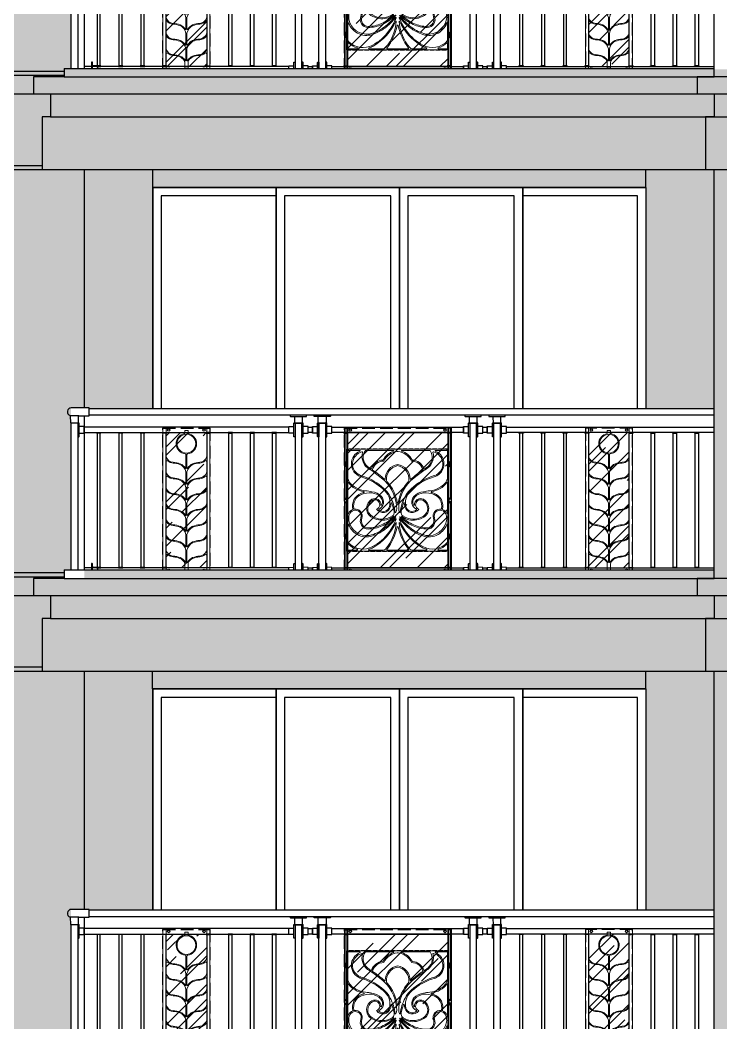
# Model space of a CAD drawing. Extents: x -12446 to 284554, y -295110 to 165007.
# Drawn here: x 61522 to 65642, y -257919 to -252019 of the extents above; entities that cross this region are included whole.
import ezdxf

# ---------------------------------------------------------------- set-up
doc = ezdxf.new("R2010")
doc.units = 0
doc.header["$LTSCALE"] = 1000
doc.linetypes.add('AX-14-E$0$DASH', pattern=[0.35, 0.25, -0.1])
doc.linetypes.add('AX-14-E$0$DOTE', pattern=[2.42, 2, -0.2, 0.02, -0.2])
doc.layers.get('0').update_dxf_attribs({"linetype": 'CONTINUOUS'})
doc.layers.get('Defpoints').update_dxf_attribs({"linetype": 'CONTINUOUS'})
for name, color, linetype in [('A-Anno-Note', 241, 'CONTINUOUS'), ('AX-14-comp-tc$0$AX-T-LMCZ-Z$0$AX-13-E01-E03$0$A-Detl-Patt', 8, 'CONTINUOUS'), ('AX-14-comp-tc$0$AX-T-LMCZ-Z$1$AX-13-E01-E03$0$家具与填充', 251, 'CONTINUOUS'), ('AX-14-comp-tc$0$灰褐色真石漆', 15, 'CONTINUOUS'), ('AX-14-E$0$A-Anno-Note', 241, 'CONTINUOUS'), ('AX-14-E$0$A-Detl-Fine', 152, 'CONTINUOUS'), ('AX-14-E$0$A-Detl-Patt', 8, 'CONTINUOUS'), ('AX-14-E$0$A-Detl-Thin', 131, 'CONTINUOUS'), ('AX-14-E$0$A-elev-FIXT', 9, 'CONTINUOUS'), ('AX-14-E$0$A-elev-HRAL', 61, 'CONTINUOUS'), ('AX-14-E$0$A-elev-XFINE', 8, 'CONTINUOUS'), ('AX-14-E$0$栏杆型材', 82, 'CONTINUOUS'), ('AX-14-E$0$玻璃', 2, 'CONTINUOUS'), ('AX-14-E$0$阳台栏杆扶手', 82, 'CONTINUOUS')]:
    doc.layers.add(name, color=color, linetype=linetype)
doc.layers.add('AX-14-E$0$A-Grid', color=222, linetype='AX-14-E$0$DOTE', plot=False)
doc.layers.add('AX-14-E$0$花形线', color=241, linetype='CONTINUOUS', lineweight=15)
pattern_1 = [(45, (-85723.3, 29280.49), (193.97353, 517.26275), [3429, -457.2, 1143, -228.6]), (45, (-85589.13, 29576.3), (-376.6319, 53.3427), [685.8, -75.438, 1371.6, -171.45]), (45, (-85779.87, 29498.7), (732.25008, 948.85386), [1828.8, -320.04, 914.4, -228.6])]
pattern_2 = [(37.5, (-86013.83, -414895.72), (-1.920038, 58.729588), [0, -46.3296, 0, -51.816, 0, -49.53]), (7.5, (-86013.83, -414895.72), (53.942794, 86.019012), [0, -24.9936, 0, -41.7576, 0, -16.002]), (327.5, (-86051.32, -414895.72), (94.919084, 0.172462), [0, -15.24, 0, -54.864, 0, -71.628]), (317.5, (-86051.32, -414895.72), (91.626774, 26.75152), [0, -7.62, 0, -35.9664, 0, -41.148])]
pattern_3 = [(0, (-85797.83, -414751.72), (132, 228), [12, -201, 9, -87, 18, -213]), (10, (-85854.83, -414628.72), (80.67614, 285.3443), [21, -51, 27, -159, 15, -198]), (20, (-85884.83, -414724.72), (133.47095, 220.97625), [24, -165, 21, -123, 15, -96]), (30, (-85797.83, -414742.72), (-21.96926, 254.05187), [15, -99, 12, -147, 9, -195]), (40, (-85881.83, -414676.72), (33.83592, 216.37036), [12, -132, 9, -84, 24, -153]), (50, (-85836.83, -414784.72), (-80.24786, 235.7335), [6, -111, 15, -183, 18, -93]), (60, (-85827.83, -414763.72), (-99.47303, 223.70766), [15, -123, 6, -144, 12, -111]), (70, (-85860.83, -414799.72), (-109.89227, 215.58685), [9, -57, 18, -96, 12, -132]), (80, (-85845.83, -414622.72), (-208.56534, 164.71945), [21, -132, 9, -156, 18, -147]), (90, (-85827.83, -414751.72), (-264, 111), [18, -93, 12, -183, 6, -186]), (100, (-85875.83, -414658.72), (-247.97146, 145.1453), [21, -117, 18, -96, 21, -219]), (110, (-85896.83, -414829.72), (-240.44034, 81.69114), [24, -78, 12, -159, 18, -174]), (120, (-85977.83, -414793.72), (-286.64994, 28.49227), [15, -201, 18, -93, 21, -123]), (130, (-85911.83, -414859.72), (-279.10777, 71.26608), [9, -66, 12, -129, 24, -168]), (140, (-86001.83, -414619.72), (-220.59685, -34.20569), [18, -108, 21, -93, 12, -126]), (150, (-85752.83, -414877.72), (-204.82497, -120.76726), [12, -84, 24, -186, 21, -171]), (160, (-85950.83, -414709.72), (-237.90107, -162.4287), [18, -126, 15, -114, 12, -183]), (170, (-85932.83, -414781.72), (-215.64405, -169.12317), [27, -99, 18, -135, 24, -132])]

# ---------------------------------------------------------------- blocks, each defined once
blk = doc.blocks.new('AX-14-E$0$4080转角立图')
at = {"layer": 'AX-14-E$0$A-elev-FIXT', "linetype": 'Continuous'}
blk.add_line((25.6, 42), (-24.3, 42), dxfattribs=at)
blk.add_lwpolyline([(-25.3, 43, -0.327139), (-24.2, 41.5), (-23.5, 0), (23.5, 0), (24.2, 40.5, -0.409111), (25.7, 42), (85.3, 42, 0.414214), (86.8, 43.5), (86.8, 86.5, 0.414214), (85.3, 88), (-18.8, 88, 0.865157)], format="xyb", close=True, dxfattribs=at)
blk = doc.blocks.new('AX-14-E$0$32固定座立面')
at = {"layer": 'AX-14-E$0$栏杆型材', "color": 6, "linetype": 'Continuous'}
blk.add_line((-7, -22.5), (-7, 22.5), dxfattribs=at)
blk.add_lwpolyline([(-7, -22.5, 0.41166), (-10, -19.5), (-36, -19.3, -0.41166), (-37, -18.3), (-37, 18.3, -0.41166), (-36, 19.3), (-10, 19.5, 0.41166), (-7, 22.5), (-7, 39, -0.41166), (-5, 41), (0, 41.1), (0, -41.1), (-5, -41, -0.41166), (-7, -39)], format="xyb", close=True, dxfattribs=at)
blk = doc.blocks.new('AX-14-E$0$螺帽01')
at = {"layer": 'AX-14-E$0$A-elev-XFINE', "linetype": 'Continuous'}
blk.add_lwpolyline([(-12.5, -3), (12.5, -3, 0.414214), (13, -2.5), (13, -0.5, 0.414214), (12.5, 0), (-12.5, 0, 0.414214), (-13, -0.5), (-13, -2.5, 0.414214)], format="xyb", close=True, dxfattribs=at)
blk = doc.blocks.new('AX-14-E$0$40固定座立图')
at = {"layer": 'AX-14-E$0$A-elev-HRAL', "color": 6, "linetype": 'Continuous'}
blk.add_line((-26.5, -7), (26.5, -7), dxfattribs=at)
blk.add_lwpolyline([(48, -5), (48.1, 0), (-48.1, 0), (-48, -5, 0.41166), (-46, -7), (-26.5, -7, -0.41166), (-23.5, -10), (-23.2, -46, 0.41166), (-22.2, -47), (22.2, -47, 0.41166), (23.2, -46), (23.5, -10, -0.41166), (26.5, -7), (46, -7, 0.41166)], format="xyb", close=True, dxfattribs=at)
blk = doc.blocks.new('AX-14-E$0$镁铝合金竖杆857')
at = {"layer": 'AX-14-E$0$A-elev-HRAL', "ltscale": 10}
for p, q in [((-13.5, 436.2), (-13.5, -420.2)), ((-13, 436.8), (5, 436.8)), ((-10, 432.8), (-10, 230.4, 0)), ((-9.5, 433.2), (1.5, 433.2)), ((2, 432.8), (2, -416.8)), ((5.5, 436.2), (5.5, -420.2)), ((2, 305.5), (5.5, 305.5)), ((-10, 240.4, 0), (0, 230.4, 0)), ((-10, 230.4, 0), (0, 230.4, 0)), ((-10, 229.4, 0), (-10, 215.4, 0)), ((-10, 229.4, 0), (0, 229.4, 0)), ((-10, 215.4, 0), (0, 215.4, 0)), ((-10, 214.4, 0), (-10, 16)), ((-10, 214.4, 0), (0, 214.4, 0)), ((-10, 204.4, 0), (0, 214.4, 0)), ((0, 230.4, 0), (0, 214.4, 0)), ((-10, 26), (0, 16)), ((-10, 16), (0, 16)), ((-10, 0), (-10, -195.6, 0)), ((-10, 0), (0, 0)), ((-10, -10), (0, 0)), ((0, 16), (0, 0)), ((-10, -185.6, 0), (0, -195.6, 0)), ((-10, -195.6, 0), (0, -195.6, 0)), ((-10, -196.6, 0), (-10, -210.6, 0)), ((-10, -196.6, 0), (0, -196.6, 0)), ((-10, -210.6, 0), (0, -210.6, 0)), ((-10, -211.6, 0), (-10, -416.8)), ((-10, -211.6, 0), (0, -211.6, 0)), ((-10, -221.6, 0), (0, -211.6, 0)), ((0, -195.6, 0), (0, -211.6, 0)), ((2, -289.5), (5.5, -289.5)), ((-13, -420.8), (5, -420.8)), ((-9.5, -417.2), (1.5, -417.2))]:
    blk.add_line(p, q, dxfattribs=at)
for centre, start, end in [((-13, 436.2), 90, 180), ((-9.5, 432.8), 90, 180), ((1.5, 432.8), 0, 90), ((5, 436.2), 0, 90), ((-13, -420.2), 180, 270), ((-9.5, -416.8), 180, 270), ((1.5, -416.8), 270, 0), ((5, -420.2), 270, 0)]:
    blk.add_arc(centre, 0.5, start, end, dxfattribs=at)
blk = doc.blocks.new('AX-14-E$0$祥云铁花五')
at = {"layer": 'AX-14-E$0$花形线'}
for p, q in [((10.8, 0), (589.2, 0)), ((10.8, 0), (10.8, -1.2)), ((589.2, 0), (589.2, -1.2)), ((0, -128.4), (0, -3.6)), ((0, -3.6), (8.4, -3.6)), ((6.6, -7.8), (6.6, -166.8)), ((78, -6.6), (7.8, -6.6)), ((10.8, -1.2), (8.4, -3.6)), ((275.1, -6.6), (109.9, -6.6)), ((490, -6.6), (324.9, -6.6)), ((592.2, -6.6), (522, -6.6)), ((589.2, -1.2), (591.6, -3.6)), ((600, -3.6), (591.6, -3.6)), ((593.4, -166.8), (593.4, -7.8)), ((600, -3.6), (600, -128.4)), ((121.7, -101), (142.8, -116.1)), ((457.1, -116.1), (478.3, -101)), ((0, -488.4), (0, -128.4)), ((113, -172.1), (80.4, -161)), ((115.4, -165.9), (115.5, -166)), ((484.5, -166), (484.6, -165.9)), ((519.6, -161), (487, -172.1)), ((600, -128.4), (600, -488.4)), ((6.6, -196.6), (6.6, -376.9)), ((593.4, -376.9), (593.4, -196.6)), ((42.7, -348.6), (43.2, -351.4)), ((257.7, -338.8), (257.7, -338.9)), ((342.3, -338.9), (342.3, -338.8)), ((556.8, -351.4), (557.3, -348.6)), ((6.6, -443.6), (6.6, -538.8)), ((593.4, -545.9), (593.4, -443.6)), ((0, -596.4), (0, -488.4)), ((600, -488.4), (600, -596.4)), ((604.8, -504.6), (600, -504.6)), ((604.8, -521.4), (600, -521.4)), ((606, -505.8), (604.8, -504.6)), ((604.8, -521.4), (604.8, -504.6)), ((606, -520.2), (604.8, -521.4)), ((606, -520.2), (606, -505.8)), ((6.6, -561.3), (6.6, -592.2)), ((593.4, -592.2), (593.4, -561.3)), ((0, -596.4), (8.4, -596.4)), ((7.8, -593.4), (60.9, -593.4)), ((10.8, -598.8), (8.4, -596.4)), ((10.8, -600), (10.8, -598.8)), ((589.2, -600), (10.8, -600)), ((131.5, -593.4), (214.8, -593.4)), ((238.1, -593.4), (361.8, -593.4)), ((385.2, -593.4), (468.5, -593.4)), ((539.1, -593.4), (592.2, -593.4)), ((589.2, -598.8), (591.6, -596.4)), ((589.2, -600), (589.2, -598.8)), ((600, -596.4), (591.6, -596.4))]:
    blk.add_line(p, q, dxfattribs=at)
at = {"layer": 'AX-14-E$0$花形线', "ltscale": 10}
for p, q in [((-6, -79.8), (-4.8, -78.6)), ((-6, -94.2), (-6, -79.8)), ((-6, -94.2), (-4.8, -95.4)), ((-4.8, -78.6), (0, -78.6)), ((-4.8, -95.4), (-4.8, -78.6)), ((-4.8, -95.4), (0, -95.4)), ((604.8, -78.6), (600, -78.6)), ((604.8, -95.4), (600, -95.4)), ((606, -79.8), (604.8, -78.6)), ((604.8, -95.4), (604.8, -78.6)), ((606, -94.2), (604.8, -95.4)), ((606, -94.2), (606, -79.8)), ((-6, -505.8), (-4.8, -504.6)), ((-6, -520.2), (-6, -505.8)), ((-6, -520.2), (-4.8, -521.4)), ((-4.8, -504.6), (0, -504.6)), ((-4.8, -521.4), (-4.8, -504.6)), ((-4.8, -521.4), (0, -521.4))]:
    blk.add_line(p, q, dxfattribs=at)
at = {"layer": 'AX-14-E$0$花形线'}
for centre, radius, start, end in [((7.8, -7.8), 1.2, 90, 180), ((108.2, -85.8), 80.2, 111.46291, 249.71085), ((107.3, -86.4), 72.7, 103.70384, 249.49262), ((78, -9), 2.4, 291.46291, 90), ((176.3, -41.7), 86.5, 164.55869, 232.28608), ((90.6, -18), 2.4, 344.55869, 103.70384), ((166.9, -47.4), 70, 144.34475, 229.8382), ((310.5, -114.2), 108.6, 108.62007, 151.50865), ((309.9, -113.3), 101, 96.83482, 154.26973), ((275.1, -9), 2.4, 288.62007, 90), ((300, -30.9), 18, 83.16518, 96.83482), ((290.1, -113.3), 101, 25.73027, 83.16518), ((324.9, -9), 2.4, 90, 251.37993), ((289.4, -114.2), 108.6, 28.49135, 71.37993), ((423.7, -41.7), 86.5, 307.71392, 15.44131), ((433.1, -47.4), 70, 310.1618, 35.65525), ((509.4, -18), 2.4, 76.29616, 195.44131), ((492.7, -86.4), 72.7, 289.96881, 76.29616), ((522, -9), 2.4, 90, 248.53709), ((491.8, -85.8), 80.2, 290.28915, 68.53709), ((592.2, -7.8), 1.2, 0, 90), ((-344.5, -836), 863.7, 52.13781, 57.19577), ((144.2, -114.2), 2.4, 234.30976, 342.26625), ((216.9, -137.4), 73.9, 92.93785, 162.26625), ((216.9, -137.4), 67.3, 89.20141, 164.73661), ((213, -61.3), 2.4, 272.93785, 332.1055), ((217.8, -69), 1.2, 269.20141, 334.72697), ((315, -176.3), 88.4, 99.80827, 178.71515), ((313.5, -174.5), 79.2, 99.80553, 187.10675), ((284.9, -176.3), 88.4, 1.28485, 80.19173), ((286.5, -174.5), 79.2, 352.89325, 80.19447), ((382.1, -69), 1.2, 205.27303, 270.79859), ((383.1, -137.4), 67.3, 15.26339, 90.79859), ((387, -61.3), 2.4, 207.8945, 267.06215), ((383.1, -137.4), 73.9, 17.73375, 87.06215), ((944.5, -836), 863.7, 122.80423, 127.86219), ((455.7, -114.2), 2.4, 197.73375, 305.69024), ((24.6, -166.8), 18, 180, 198.57876), ((94.5, -143.3), 91.8, 198.57876, 243.50484), ((88.1, -137.6), 18, 249.49262, 253.51663), ((-36.6, -559.2), 421.6, 68.86139, 73.51663), ((-3.7, -473.9), 323.6, 44.61567, 68.86139), ((-12.6, -487.5), 346.1, 45.19223, 68.28074), ((154.3, -120.3), 2.4, 164.73661, 234.96691), ((-217.2, -670.8), 661.6, 48.32949, 55.98801), ((-8.1, -423), 331.3, 45.59111, 54.22741), ((224.3, -174.7), 2.4, 228.32949, 10.78227), ((612.6, -487.5), 346.1, 111.71926, 134.80777), ((603.7, -473.9), 323.6, 111.13861, 135.38433), ((375.7, -174.7), 2.4, 169.21773, 311.67051), ((608.1, -423), 331.3, 125.77259, 134.40889), ((817.2, -670.8), 661.6, 124.01199, 131.67051), ((445.7, -120.3), 2.4, 305.03309, 15.26339), ((636.6, -559.2), 421.6, 106.40443, 111.13861), ((505.5, -143.3), 91.8, 296.49516, 341.42124), ((575.4, -166.8), 18, 341.42124, 0), ((9, -196.6), 2.4, 31.93014, 180), ((94.5, -143.3), 98.3, 211.93014, 243.30056), ((126.8, -98), 153.6, 240.11641, 260.33218), ((126.8, -98), 147, 240.11641, 263.97368), ((59.5, -353.9), 234.6, 0.3834, 45.59111), ((246.8, -183.2), 12, 185.25372, 222.15586), ((57.9, -354.2), 242.9, 9.24131, 42.15586), ((542.1, -354.2), 242.9, 137.84414, 170.75869), ((540.4, -353.9), 234.6, 134.40889, 179.6166), ((353.1, -183.2), 12, 317.84414, 354.74628), ((473.2, -98), 147, 276.02632, 299.88359), ((473.2, -98), 153.6, 279.66782, 299.88359), ((505.5, -143.3), 98.3, 296.69944, 328.06986), ((591, -196.6), 2.4, 0, 148.06986), ((114.1, -333.5), 79.7, 112.19015, 194.38547), ((113.8, -333.2), 72.8, 112.13231, 192.19896), ((138.1, -398.1), 148.7, 104.35641, 111.34341), ((136.8, -389.6), 133.7, 85.24135, 112.13231), ((100.6, -251.7), 2.4, 284.35641, 80.33218), ((64.3, -680.4), 438.8, 78.9111, 83.84334), ((177.7, -347.9), 60.7, 118.32261, 234.34462), ((137.2, -342.3), 86.6, 43.68528, 82.88452), ((138.1, -340.4), 91.2, 43.33399, 83.33128), ((165.7, -325.6), 35.4, 357.73628, 118.42873), ((170.4, -310), 46.9, 295.15973, 43.33399), ((173.3, -309), 37.5, 329.16677, 45.07815), ((160.5, -313.3), 93.9, 345.29329, 45.19224), ((160.5, -313.3), 100.5, 21.51288, 45.19223), ((276.3, -267.6), 24, 201.51288, 209.45591), ((41.2, -400.4), 246.1, 7.17342, 29.45591), ((558.8, -400.4), 246.1, 150.54409, 172.82658), ((323.7, -267.6), 24, 330.54409, 338.48712), ((439.5, -313.3), 93.9, 134.80776, 194.70671), ((439.5, -313.3), 100.5, 134.80777, 158.48712), ((429.6, -310), 46.9, 136.66601, 244.84027), ((426.7, -309), 37.5, 134.92185, 210.83323), ((461.9, -340.4), 91.2, 96.66872, 136.66601), ((434.2, -325.6), 35.4, 61.57127, 182.26372), ((462.8, -342.3), 86.6, 97.11548, 136.31472), ((422.3, -347.9), 60.7, 305.65538, 61.67739), ((535.7, -680.4), 438.8, 96.15666, 101.0889), ((463.2, -389.6), 133.7, 67.86769, 94.75865), ((499.4, -251.7), 2.4, 99.66782, 255.64359), ((461.9, -398.1), 148.7, 68.65659, 75.64359), ((486.1, -333.2), 72.8, 347.80104, 67.86769), ((485.9, -333.5), 79.7, 345.61453, 67.80985), ((35.7, -353.6), 1.2, 291.96318, 14.38547), ((44.4, -351.2), 1.2, 191.07986, 278.90613), ((50.9, -393), 41.2, 342.22506, 98.90613), ((177.6, -347.9), 54, 117.95356, 240.62066), ((165.7, -325.6), 28.8, 293.39304, 117.92047), ((177.6, -353.1), 1.2, 113.39304, 217.2759), ((213.4, -325.8), 46.2, 217.2759, 343.54336), ((191.3, -354.6), 2.4, 115.15973, 230.47922), ((214.3, -326.8), 38.5, 230.47922, 344.40487), ((203.5, -327), 2.4, 177.73628, 329.16677), ((160.5, -313.3), 100.5, 345.29329, 357.68956), ((263.3, -317.4), 2.4, 20.14552, 177.68956), ((-30.4, -425.2), 315.2, 10.39275, 20.14552), ((246.1, -350.5), 48.1, 335.54681, 357.77231), ((300, -314.8), 2.4, 189.24131, 350.75869), ((353.9, -350.5), 48.1, 182.22769, 204.45319), ((630.3, -425.2), 315.2, 159.85448, 169.60725), ((336.7, -317.4), 2.4, 2.31044, 159.85448), ((439.5, -313.3), 100.5, 182.31044, 194.70671), ((386.6, -325.8), 46.2, 196.45664, 322.7241), ((385.7, -326.8), 38.5, 195.59513, 309.52078), ((396.5, -327), 2.4, 210.83323, 2.26372), ((434.2, -325.6), 28.8, 62.07953, 246.60696), ((408.7, -354.6), 2.4, 309.52078, 64.84027), ((422.3, -353.1), 1.2, 322.7241, 66.60696), ((422.4, -347.9), 54, 299.37934, 62.04644), ((549, -393), 41.2, 81.09387, 197.77494), ((555.6, -351.2), 1.2, 261.09387, 348.92014), ((564.3, -353.6), 1.2, 165.61453, 248.03682), ((9, -376.9), 2.4, 180, 334.13637), ((53.6, -398.5), 47.2, 111.73734, 154.13637), ((118.3, -410.1), 106.3, 167.2346, 184.44727), ((54, -399.1), 41.3, 109.64313, 162.47066), ((50.9, -393.1), 34.6, 343.25164, 108.1432), ((128.5, -421.8), 48.3, 157.12935, 212.21975), ((128.6, -421.8), 41.7, 157.134, 212.46821), ((211.3, -291.6), 126.2, 236.84883, 260.04884), ((208.5, -303.8), 107.7, 237.79594, 304.66486), ((209.1, -304.5), 113.1, 260.04884, 306.15567), ((91.1, -193.3), 276.5, 294.26062, 312.4746), ((110.4, -225.3), 246.1, 293.58586, 315.70605), ((6.6, -183.4), 355, 307.08926, 322.472), ((28.7, -208.1), 328.6, 306.6048, 322.23968), ((-36.6, -282), 351.9, 323.60737, 338.4375), ((256.1, -372.6), 24, 304.66486, 10.39275), ((276.6, -396.9), 1.3, 342.73163, 126.15567), ((287.7, -369.4), 2.4, 187.17342, 335.54681), ((286.9, -398.7), 1.6, 322.472, 104.27317), ((289.1, -410.7), 1.6, 338.4375, 114.17212), ((310.9, -410.7), 1.6, 65.82788, 201.5625), ((636.6, -282), 351.9, 201.5625, 216.39263), ((312.3, -369.4), 2.4, 204.45319, 352.82658), ((313.1, -398.7), 1.6, 75.72683, 217.528), ((571.3, -208.1), 328.6, 217.76032, 233.3952), ((593.4, -183.4), 355, 217.528, 232.91074), ((489.6, -225.3), 246.1, 224.29395, 246.41414), ((343.9, -372.6), 24, 169.60725, 235.33514), ((323.4, -396.9), 1.3, 53.84433, 197.26837), ((508.9, -193.3), 276.5, 227.5254, 245.73938), ((390.9, -304.5), 113.1, 233.84433, 279.95116), ((391.5, -303.8), 107.7, 235.33514, 302.20406), ((388.6, -291.6), 126.2, 279.95116, 303.15117), ((471.4, -421.8), 41.7, 327.53179, 22.866), ((471.4, -421.8), 48.3, 327.78025, 22.87065), ((549, -393.1), 34.6, 71.8568, 196.74836), ((545.9, -399.1), 41.3, 17.52934, 70.35687), ((546.4, -398.5), 47.2, 25.86363, 68.26266), ((481.7, -410.1), 106.3, 355.55273, 12.7654), ((591, -376.9), 2.4, 205.86363, 0), ((9, -443.6), 2.4, 21.19009, 180), ((117.3, -401.6), 113.8, 201.19009, 293.4218), ((30.3, -417), 18, 184.44727, 190.98781), ((119.3, -399.7), 108.6, 190.98781, 277.68666), ((125.6, -425.2), 44, 210.56869, 270.30759), ((125.6, -425.2), 37.4, 210.55849, 270.31626), ((124.7, -267.9), 194.7, 270.31626, 294.26062), ((120.8, -249.1), 220.1, 271.32517, 293.58586), ((81.6, -282.6), 230.7, 283.08501, 307.08926), ((-4.6, -299.2), 322, 299.92351, 335.59294), ((68.7, -261.9), 261.5, 291.02999, 306.6048), ((30.9, -417.3), 260.5, 319.30986, 356.59176), ((-22, -389.5), 326.6, 322.23879, 348.10378), ((289.7, -432.7), 1.2, 356.59176, 155.59294), ((300, -457.3), 2.4, 11.89622, 168.10378), ((622, -389.5), 326.6, 191.89622, 217.76121), ((310.2, -432.7), 1.2, 24.40706, 183.40824), ((569.1, -417.3), 260.5, 183.40824, 220.69014), ((604.6, -299.2), 322, 204.40706, 240.07649), ((531.3, -261.9), 261.5, 233.3952, 248.89453), ((518.4, -282.6), 230.7, 232.91074, 256.91499), ((479.2, -249.1), 220.1, 246.41414, 268.67483), ((475.2, -267.9), 194.7, 245.73938, 269.68374), ((482.7, -401.6), 113.8, 246.74487, 338.80991), ((480.7, -399.7), 108.6, 262.31334, 349.01219), ((474.4, -425.2), 44, 269.69241, 329.43131), ((474.4, -425.2), 37.4, 269.68374, 329.44151), ((569.7, -417), 18, 349.01219, 355.55273), ((591, -443.6), 2.4, 0, 158.80991), ((16.1, -320.9), 286.3, 298.5501, 323.60737), ((583.9, -320.9), 286.3, 216.39263, 241.4499), ((430.7, -522.7), 18, 66.74487, 68.89453), ((24.6, -538.8), 18, 180, 224.59301), ((9, -561.3), 2.4, 46.55452, 180), ((96.2, -469.2), 124.4, 226.55452, 253.82937), ((96.3, -468.2), 118.6, 224.59301, 298.5501), ((60.9, -591), 2.4, 270, 73.82937), ((131.5, -591), 2.4, 106.17063, 270), ((96.2, -469.2), 124.4, 286.17063, 298.77846), ((214.8, -575.4), 18, 270, 319.30986), ((238.1, -591), 2.4, 142.23879, 270), ((361.8, -591), 2.4, 270, 37.76121), ((385.2, -575.4), 18, 220.69014, 270), ((503.8, -469.2), 124.4, 241.22154, 253.82937), ((503.7, -468.2), 118.6, 241.4499, 319.09445), ((468.5, -591), 2.4, 270, 73.82937), ((539.1, -591), 2.4, 106.17063, 270), ((503.8, -469.2), 124.4, 286.17063, 313.44548), ((591, -561.3), 2.4, 0, 133.44548), ((7.8, -592.2), 1.2, 180, 270), ((592.2, -592.2), 1.2, 270, 0)]:
    blk.add_arc(centre, radius, start, end, dxfattribs=at)
at = {"layer": 'Defpoints', "color": 1, "linetype": 'AX-14-E$0$DASH', "ltscale": 0.1}
blk.add_lwpolyline([(0, -600), (600, -600), (600, 0), (0, 0)], close=True, dxfattribs=at)
blk = doc.blocks.new('AX-14-E$0$麦穗铁花七')
at = {"layer": 'AX-14-E$0$花形线'}
for p, q in [((0, 0), (19, 0)), ((0, -856), (0, 0)), ((19, 0), (19, -170.7)), ((258, 0), (277, 0)), ((258, -170.7), (258, 0)), ((277, 0), (277, -856)), ((148, -18), (129, -18)), ((129, -36), (129, -18)), ((148, -18), (148, -36)), ((136, -159.8), (136, -239.5)), ((141, -159.8), (141, -239.5)), ((19, -201.2), (19, -262.7)), ((258, -262.7), (258, -201.2)), ((19, -293.2), (19, -354.7)), ((136, -331.5), (136, -265.9)), ((141, -265.9), (141, -331.5)), ((258, -354.7), (258, -293.2)), ((19, -373.9), (19, -446.7)), ((136, -423.5), (136, -357.9)), ((141, -357.9), (141, -423.5)), ((258, -446.7), (258, -373.9)), ((19, -465.9), (19, -538.7)), ((136, -515.5), (136, -449.9)), ((141, -449.9), (141, -515.5)), ((258, -538.7), (258, -465.9)), ((19, -557.9), (19, -630.7)), ((136, -607.5), (136, -541.9)), ((141, -541.9), (141, -607.5)), ((258, -630.7), (258, -557.9)), ((136, -699.5), (136, -633.9)), ((141, -633.9), (141, -699.5)), ((19, -649.9), (19, -722.7)), ((258, -722.7), (258, -649.9)), ((19, -753.2), (19, -856)), ((136, -791.5), (136, -725.9)), ((136, -791.5), (136, -725.9)), ((141, -725.9), (141, -791.5)), ((258, -856), (258, -753.2)), ((129, -837), (129, -802)), ((148, -837), (148, -802)), ((19, -856), (0, -856)), ((148, -837), (129, -837)), ((277, -856), (258, -856))]:
    blk.add_line(p, q, dxfattribs=at)
blk.add_circle((138.5, -95.2), 55, dxfattribs=at)
for centre, radius, start, end in [((138.5, -95.2), 60, 99.11017, 263.37419), ((138.5, -95.2), 60, 276.62581, 80.88983), ((29, -170.7), 10, 179.99996, 202.52849), ((65, -155.8), 49, 202.52832, 264.77376), ((131, -159.8), 5, 0, 83.37419), ((146, -159.8), 5, 96.6259, 180), ((212, -155.8), 49, 275.22624, 337.47166), ((248, -170.7), 10, 337.47179, 359.99996), ((25.5, -201.2), 6.5, 48.98171, 180.00001), ((65, -155.8), 53.7, 228.98172, 264.91289), ((55.9, -326.5), 117.3, 67.96279, 87.8994), ((55.9, -326.4), 121.9, 67.87781, 87.84334), ((74.7, -274.6), 62.3, 11.98924, 66.0287), ((74.7, -274.6), 67, 30.64553, 66.0287), ((202.3, -274.6), 62.3, 113.9713, 168.01077), ((202.3, -274.6), 67, 113.9713, 149.35448), ((221.1, -326.4), 121.9, 92.15666, 112.12219), ((221.1, -326.5), 117.3, 92.1006, 112.03721), ((212, -155.8), 53.7, 275.08711, 311.01828), ((251.5, -201.2), 6.5, 359.99999, 131.01829), ((29, -262.7), 10, 179.99996, 202.52849), ((25.5, -293.2), 6.5, 48.98171, 180.00001), ((65, -247.8), 49, 202.52832, 264.77376), ((65, -247.8), 53.7, 228.98172, 264.91289), ((134, -239.5), 2, 210.64554, 359.99999), ((116, -265.9), 20, 359.99998, 11.98931), ((143, -239.5), 2, 179.99999, 329.35449), ((161, -265.9), 20, 168.01073, 180.00001), ((212, -247.8), 49, 275.22624, 337.47166), ((212, -247.8), 53.7, 275.08711, 311.01828), ((251.5, -293.2), 6.5, 359.99999, 131.01829), ((248, -262.7), 10, 337.47179, 359.99996), ((55.9, -418.5), 117.3, 67.96279, 87.8994), ((55.9, -418.4), 121.9, 67.87781, 87.84334), ((74.7, -366.6), 62.3, 11.98924, 66.0287), ((74.7, -366.6), 67, 30.64553, 66.0287), ((134, -331.5), 2, 210.64554, 359.99999), ((116, -357.9), 20, 359.99998, 11.98931), ((143, -331.5), 2, 179.99999, 329.35449), ((161, -357.9), 20, 168.01073, 180.00001), ((202.3, -366.6), 62.3, 113.9713, 168.01077), ((202.3, -366.6), 67, 113.9713, 149.35448), ((221.1, -418.4), 121.9, 92.15666, 112.12219), ((221.1, -418.5), 117.3, 92.1006, 112.03721), ((29, -354.7), 10, 179.99996, 202.52849), ((21, -373.9), 2, 37.80012, 180), ((65, -339.8), 49, 202.52832, 264.77376), ((65, -339.8), 53.7, 217.80012, 264.91289), ((55.9, -510.5), 117.3, 67.96279, 87.8994), ((55.9, -510.4), 121.9, 67.87781, 87.84334), ((74.7, -458.6), 62.3, 11.98923, 66.0287), ((74.7, -458.6), 67, 30.64553, 66.0287), ((202.3, -458.6), 62.3, 113.9713, 168.01078), ((202.3, -458.6), 67, 113.9713, 149.35447), ((221.1, -510.4), 121.9, 92.15666, 112.12219), ((221.1, -510.5), 117.3, 92.1006, 112.03721), ((212, -339.8), 49, 275.22624, 337.47166), ((212, -339.8), 53.7, 275.08711, 322.19988), ((256, -373.9), 2, 359.99999, 142.1999), ((248, -354.7), 10, 337.47179, 359.99996), ((29, -446.7), 10, 179.99996, 202.52849), ((21, -465.9), 2, 37.80012, 180), ((65, -431.8), 49, 202.52832, 264.77376), ((65, -431.8), 53.7, 217.80012, 264.91289), ((134, -423.5), 2, 210.64555, 359.99998), ((116, -449.9), 20, 360, 11.98924), ((143, -423.5), 2, 180.00001, 329.35445), ((161, -449.9), 20, 168.01081, 179.99999), ((212, -431.8), 49, 275.22624, 337.47166), ((212, -431.8), 53.7, 275.08711, 322.19988), ((256, -465.9), 2, 359.99997, 142.19993), ((248, -446.7), 10, 337.47179, 359.99996), ((55.9, -602.5), 117.3, 67.96279, 87.8994), ((55.9, -602.4), 121.9, 67.87781, 87.84334), ((74.7, -550.6), 62.3, 11.98924, 66.0287), ((74.7, -550.6), 67, 30.64553, 66.0287), ((134, -515.5), 2, 210.64553, 360), ((143, -515.5), 2, 180.00002, 329.35445), ((202.3, -550.6), 62.3, 113.9713, 168.01078), ((202.3, -550.6), 67, 113.9713, 149.35447), ((202.3, -550.6), 67, 113.9713, 149.35447), ((221.1, -602.4), 121.9, 92.15666, 112.12219), ((221.1, -602.5), 117.3, 92.1006, 112.03721), ((29, -538.7), 10, 179.99996, 202.52849), ((21, -557.9), 2, 37.80012, 180), ((65, -523.8), 49, 202.52832, 264.77376), ((65, -523.8), 53.7, 217.73942, 264.91289), ((55.9, -694.5), 117.3, 67.96279, 87.8994), ((55.9, -694.4), 121.9, 67.87781, 87.84334), ((74.7, -642.6), 62.3, 11.98923, 66.0287), ((74.7, -642.6), 67, 30.64553, 66.0287), ((116, -541.9), 20, 359.99998, 11.98931), ((161, -541.9), 20, 168.01081, 179.99999), ((202.3, -642.6), 62.3, 113.9713, 168.01077), ((202.3, -642.6), 67, 113.9713, 149.35448), ((221.1, -694.4), 121.9, 92.15666, 112.12219), ((221.1, -694.5), 117.3, 92.1006, 112.03721), ((212, -523.8), 49, 275.22624, 337.47166), ((212, -523.8), 53.7, 275.08711, 322.19988), ((256, -557.9), 2, 0.00001, 142.19987), ((248, -538.7), 10, 337.47179, 359.99996), ((29, -630.7), 10, 179.99996, 202.52849), ((21, -649.9), 2, 37.80015, 179.99998), ((65, -615.8), 49, 202.52832, 264.77376), ((65, -615.8), 49, 202.52832, 264.77376), ((65, -615.8), 53.7, 217.80012, 264.91289), ((134, -607.5), 2, 210.64553, 360), ((116, -633.9), 20, 360, 11.98924), ((143, -607.5), 2, 180, 329.35448), ((161, -633.9), 20, 168.01073, 180.00001), ((212, -615.8), 49, 275.22624, 339.92974), ((212, -615.8), 49, 275.22624, 337.47166), ((212, -615.8), 53.7, 275.08711, 322.19988), ((256, -649.9), 2, 359.99999, 142.1999), ((248, -630.7), 10, 337.47179, 359.99996), ((65, -615.8), 53.7, 220.66155, 264.91289), ((55.9, -786.5), 117.3, 67.96279, 87.8994), ((55.9, -786.4), 121.9, 67.87781, 87.84334), ((74.7, -734.6), 62.3, 11.9892, 66.0287), ((74.7, -734.6), 67, 33.51409, 66.0287), ((74.7, -734.6), 67, 30.64553, 66.0287), ((134, -699.5), 2, 210.64555, 359.99998), ((143, -699.5), 2, 180, 329.35448), ((202.3, -734.6), 62.3, 113.9713, 168.01079), ((202.3, -734.6), 67, 113.9713, 149.35448), ((202.3, -734.6), 67, 113.9713, 146.48591), ((221.1, -786.4), 121.9, 92.15666, 112.12219), ((221.1, -786.5), 117.3, 92.1006, 112.03721), ((212, -615.8), 53.7, 275.08711, 319.33844), ((29, -722.7), 10, 179.99998, 202.5284), ((25.5, -753.2), 6.5, 48.98171, 180.00001), ((65, -707.8), 49, 202.52834, 264.77376), ((65, -707.8), 53.7, 228.98173, 264.91289), ((55.9, -878.5), 117.3, 67.96279, 87.8994), ((55.9, -878.4), 121.9, 67.87781, 87.84334), ((74.7, -826.6), 67, 30.64553, 66.0287), ((116, -725.9), 20, 0.00005, 11.98905), ((161, -725.9), 20, 168.01088, 179.99997), ((202.3, -826.6), 67, 113.9713, 149.35448), ((221.1, -878.4), 121.9, 92.15666, 112.12219), ((221.1, -878.5), 117.3, 92.1006, 112.03721), ((212, -707.8), 49, 275.22624, 337.47166), ((212, -707.8), 53.7, 275.08711, 311.01827), ((251.5, -753.2), 6.5, 359.99999, 131.01829), ((248, -722.7), 10, 337.47174, 359.99997), ((74.7, -826.6), 62.3, 35.65451, 66.0287), ((109, -802), 20, 359.99999, 35.65455), ((134, -791.5), 2, 210.64555, 359.99998), ((134, -791.5), 2, 210.64555, 359.99998), ((143, -791.5), 2, 180, 329.35448), ((168, -802), 20, 144.34549, 180), ((202.3, -826.6), 62.3, 113.9713, 144.34548)]:
    blk.add_arc(centre, radius, start, end, dxfattribs=at)
blk = doc.blocks.new('*U233')
at = {"layer": 'AX-14-E$0$A-elev-HRAL', "ltscale": 10}
for points in [[(-12.5, 398, 0.414214), (-13, 397.5), (-13, 395.5, 0.414214), (-12.5, 395), (12.5, 395, 0.414214), (13, 395.5), (13, 397.5, 0.414214), (12.5, 398)], [(-12.5, -398, -0.414214), (-13, -397.5), (-13, -395.5, -0.414214), (-12.5, -395), (12.5, -395, -0.414214), (13, -395.5), (13, -397.5, -0.414214), (12.5, -398)]]:
    blk.add_lwpolyline(points, format="xyb", close=True, dxfattribs=at)
blk.add_lwpolyline([(9.5, -395), (-9.5, -395), (-9.5, 395), (9.5, 395)], close=True, dxfattribs=at)
blk = doc.blocks.new('*U234')
at = {"color": 0, "linetype": 'ByBlock', "lineweight": -2}
for p in [(0, 0), (129, 0), (258, 0)]:
    blk.add_blockref('*U233', p, dxfattribs=at)
blk = doc.blocks.new('*U235')
at = {"layer": 'AX-14-E$0$A-elev-HRAL', "ltscale": 10}
for points in [[(-12.5, 398, 0.414214), (-13, 397.5), (-13, 395.5, 0.414214), (-12.5, 395), (12.5, 395, 0.414214), (13, 395.5), (13, 397.5, 0.414214), (12.5, 398)], [(-12.5, -398, -0.414214), (-13, -397.5), (-13, -395.5, -0.414214), (-12.5, -395), (12.5, -395, -0.414214), (13, -395.5), (13, -397.5, -0.414214), (12.5, -398)]]:
    blk.add_lwpolyline(points, format="xyb", close=True, dxfattribs=at)
blk.add_lwpolyline([(9.5, -395), (-9.5, -395), (-9.5, 395), (9.5, 395)], close=True, dxfattribs=at)
blk = doc.blocks.new('*U236')
at = {"color": 0, "linetype": 'ByBlock', "lineweight": -2}
for p in [(0, 0), (129, 0), (258, 0)]:
    blk.add_blockref('*U235', p, dxfattribs=at)
blk = doc.blocks.new('*U237')
at = {"layer": 'AX-14-E$0$A-elev-HRAL', "ltscale": 10}
for points in [[(-12.5, 398, 0.414214), (-13, 397.5), (-13, 395.5, 0.414214), (-12.5, 395), (12.5, 395, 0.414214), (13, 395.5), (13, 397.5, 0.414214), (12.5, 398)], [(-12.5, -398, -0.414214), (-13, -397.5), (-13, -395.5, -0.414214), (-12.5, -395), (12.5, -395, -0.414214), (13, -395.5), (13, -397.5, -0.414214), (12.5, -398)]]:
    blk.add_lwpolyline(points, format="xyb", close=True, dxfattribs=at)
blk.add_lwpolyline([(9.5, -395), (-9.5, -395), (-9.5, 395), (9.5, 395)], close=True, dxfattribs=at)
blk = doc.blocks.new('*U238')
at = {"color": 0, "linetype": 'ByBlock', "lineweight": -2}
for p in [(0, 0), (129, 0), (258, 0)]:
    blk.add_blockref('*U237', p, dxfattribs=at)
blk = doc.blocks.new('*U239')
at = {"layer": 'AX-14-E$0$A-elev-HRAL', "ltscale": 10}
for points in [[(-12.5, 398, 0.414214), (-13, 397.5), (-13, 395.5, 0.414214), (-12.5, 395), (12.5, 395, 0.414214), (13, 395.5), (13, 397.5, 0.414214), (12.5, 398)], [(-12.5, -398, -0.414214), (-13, -397.5), (-13, -395.5, -0.414214), (-12.5, -395), (12.5, -395, -0.414214), (13, -395.5), (13, -397.5, -0.414214), (12.5, -398)]]:
    blk.add_lwpolyline(points, format="xyb", close=True, dxfattribs=at)
blk.add_lwpolyline([(9.5, -395), (-9.5, -395), (-9.5, 395), (9.5, 395)], close=True, dxfattribs=at)
blk = doc.blocks.new('*U240')
at = {"color": 0, "linetype": 'ByBlock', "lineweight": -2}
for p in [(0, 0), (129, 0), (258, 0)]:
    blk.add_blockref('*U239', p, dxfattribs=at)
blk = doc.blocks.new('AX-14-E$0$栏杆')
at = {"layer": 'AX-14-E$0$玻璃'}
h = blk.add_hatch(dxfattribs=at)
h.set_pattern_fill('AR-RROOF', color=8, scale=180, angle=45, style=0)
h.set_pattern_definition(pattern_1)
h.paths.add_polyline_path([(-9010, -21320.8), (-8771, -21320.8), (-8771, -22116.8), (-9010, -22116.8)])
h = blk.add_hatch(dxfattribs=at)
h.set_pattern_fill('AR-RROOF', color=8, scale=180, angle=45, style=0)
h.set_pattern_definition([(45, (-86286.54, 29280.49), (193.97353, 517.26275), [3429, -457.2, 1143, -228.6]), (45, (-86152.38, 29576.3), (-376.6319, 53.3427), [685.8, -75.438, 1371.6, -171.45]), (45, (-86343.12, 29498.7), (732.25008, 948.85386), [1828.8, -320.04, 914.4, -228.6])])
h.paths.add_polyline_path([(-7943.2, -21320.8), (-7354.2, -21320.8), (-7354.2, -22116.8), (-7943.2, -22116.8)])
h = blk.add_hatch(dxfattribs=at)
h.set_pattern_fill('AR-RROOF', color=8, scale=180, angle=45, style=0)
h.set_pattern_definition(pattern_1)
h.paths.add_polyline_path([(-6287.5, -21320.8), (-6526.5, -21320.8), (-6526.5, -22116.8), (-6287.5, -22116.8)])
at = {"layer": 'AX-14-E$0$栏杆型材'}
for points in [[(-9568.7, -21263.8), (-9528.7, -21263.8), (-9528.7, -22178.8), (-9568.7, -22178.8)], [(-8289.2, -21288.8), (-9491.7, -21288.8), (-9491.7, -21320.8), (-8289.2, -21320.8)], [(-8149.2, -21320.8), (-8175.2, -21320.8), (-8175.2, -21288.8), (-8149.2, -21288.8)], [(-8035.2, -21288.8), (-7262.2, -21288.8), (-7262.2, -21320.8), (-8035.2, -21320.8)], [(-8289.2, -22116.8), (-9491.7, -22116.8), (-9491.7, -22148.8), (-8289.2, -22148.8)], [(-8149.2, -22148.8), (-8175.2, -22148.8), (-8175.2, -22116.8), (-8149.2, -22116.8)], [(-8035.2, -22116.8), (-7262.2, -22116.8), (-7262.2, -22148.8), (-8035.2, -22148.8)]]:
    blk.add_lwpolyline(points, close=True, dxfattribs=at)
at = {"layer": 'AX-14-E$0$栏杆型材', "elevation": 0}
for points in [[(-8212.2, -21265.8), (-8252.2, -21265.8), (-8252.2, -22178.8), (-8212.2, -22178.8)], [(-8112.2, -21265.8), (-8072.2, -21265.8), (-8072.2, -22178.8), (-8112.2, -22178.8)], [(-7185.2, -21265.8), (-7225.2, -21265.8), (-7225.2, -22178.8), (-7185.2, -22178.8)], [(-7122.2, -21320.8), (-7148.2, -21320.8), (-7148.2, -21288.8), (-7122.2, -21288.8)], [(-7045.2, -21265.8), (-7085.2, -21265.8), (-7085.2, -22178.8), (-7045.2, -22178.8)], [(-7122.2, -22148.8), (-7148.2, -22148.8), (-7148.2, -22116.8), (-7122.2, -22116.8)]]:
    blk.add_lwpolyline(points, close=True, dxfattribs=at)
at = {"layer": 'AX-14-E$0$栏杆型材'}
for points in [[(-5789.1, -21320.8), (-7008.2, -21320.8), (-7008.2, -21288.8), (-5789.1, -21288.8)], [(-5789.1, -22148.8), (-7008.2, -22148.8), (-7008.2, -22116.8), (-5789.1, -22116.8)]]:
    blk.add_lwpolyline(points, dxfattribs=at)
for centre in [(-8994, -21305.8, 0), (-8787, -21305.8, 0), (-7927.2, -21305.8, 0), (-7370.2, -21305.8, 0), (-6510.5, -21305.8, 0), (-6303.5, -21305.8, 0), (-8994, -22131.8, 0), (-8787, -22131.8, 0), (-7927.2, -22131.8, 0), (-7370.2, -22131.8, 0), (-6510.5, -22131.8, 0), (-6303.5, -22131.8, 0)]:
    blk.add_circle(centre, 7, dxfattribs=at)
at = {"layer": 'AX-14-E$0$阳台栏杆扶手'}
blk.add_lwpolyline([(-5789.1, -21218.8), (-9462, -21218.8), (-9462, -21178.8), (-5789.1, -21178.8)], dxfattribs=at)
at = {"layer": 'Defpoints', "linetype": 'AX-14-E$0$DASH', "ltscale": 0.3, "elevation": 0}
for points in [[(-9029, -21293.8), (-8752, -21293.8), (-8752, -22143.8), (-9029, -22143.8)], [(-7962.2, -21293.8), (-7335.2, -21293.8), (-7335.2, -22143.8), (-7962.2, -22143.8)], [(-6268.5, -21293.8), (-6545.5, -21293.8), (-6545.5, -22143.8), (-6268.5, -22143.8)]]:
    blk.add_lwpolyline(points, close=True, dxfattribs=at)
at = {"layer": 'Defpoints', "elevation": 0}
for points in [[(-9010, -21320.8), (-8771, -21320.8), (-8771, -22116.8), (-9010, -22116.8)], [(-6287.5, -21320.8), (-6526.5, -21320.8), (-6526.5, -22116.8), (-6287.5, -22116.8)]]:
    blk.add_lwpolyline(points, close=True, dxfattribs=at)
at = {"layer": 'Defpoints'}
blk.add_lwpolyline([(-7943.2, -21320.8), (-7354.2, -21320.8), (-7354.2, -22116.8), (-7943.2, -22116.8)], close=True, dxfattribs=at)
at = {"xscale": -1}
for name, p in [('*U238', (-9148.5, -21718.8, 0)), ('*U236', (-6665, -21718.8, 0))]:
    blk.add_blockref(name, p, dxfattribs=at)
for name, p in [('*U240', (-8632.5, -21718.8, 0)), ('*U234', (-6149, -21718.8, 0)), ('AX-14-E$0$祥云铁花五', (-7948.7, -21418.8, 0))]:
    blk.add_blockref(name, p)
at = {"layer": 'AX-14-E$0$A-elev-HRAL'}
for name, p in [('AX-14-E$0$4080转角立图', (-9548.7, -21263.8)), ('AX-14-E$0$40固定座立图', (-8232.2, -21218.8, 0)), ('AX-14-E$0$40固定座立图', (-7205.2, -21218.8, 0)), ('AX-14-E$0$40固定座立图', (-7065.2, -21218.8, 0)), ('AX-14-E$0$32固定座立面', (-8252.2, -21304.8)), ('AX-14-E$0$32固定座立面', (-8112.2, -21304.8)), ('AX-14-E$0$镁铝合金竖杆857', (-7948.7, -21728.3, 0)), ('AX-14-E$0$32固定座立面', (-7225.2, -21304.8)), ('AX-14-E$0$32固定座立面', (-7085.2, -21304.8)), ('AX-14-E$0$32固定座立面', (-8252.2, -22132.8)), ('AX-14-E$0$32固定座立面', (-8112.2, -22132.8)), ('AX-14-E$0$32固定座立面', (-7225.2, -22132.8)), ('AX-14-E$0$32固定座立面', (-7085.2, -22132.8))]:
    blk.add_blockref(name, p, dxfattribs=at)
at = {"layer": 'AX-14-E$0$A-elev-HRAL', "xscale": -1}
for name, p in [('AX-14-E$0$40固定座立图', (-8092.2, -21218.8, 0)), ('AX-14-E$0$32固定座立面', (-9528.7, -21304.8)), ('AX-14-E$0$32固定座立面', (-8212.2, -21304.8)), ('AX-14-E$0$32固定座立面', (-8072.2, -21304.8)), ('AX-14-E$0$镁铝合金竖杆857', (-7348.7, -21728.3, 0)), ('AX-14-E$0$32固定座立面', (-7185.2, -21304.8)), ('AX-14-E$0$32固定座立面', (-7045.2, -21304.8)), ('AX-14-E$0$32固定座立面', (-9448.7, -22132.8)), ('AX-14-E$0$32固定座立面', (-8212.2, -22132.8)), ('AX-14-E$0$32固定座立面', (-8072.2, -22132.8)), ('AX-14-E$0$32固定座立面', (-7185.2, -22132.8)), ('AX-14-E$0$32固定座立面', (-7045.2, -22132.8))]:
    blk.add_blockref(name, p, dxfattribs=at)
at = {"layer": 'AX-14-E$0$栏杆型材', "xscale": -1}
for p in [(-9019.5, -21320.8, 0), (-7344.7, -21320.8), (-6536, -21320.8, 0)]:
    blk.add_blockref('AX-14-E$0$螺帽01', p, dxfattribs=at)
at = {"layer": 'AX-14-E$0$栏杆型材'}
for p in [(-8761.5, -21320.8, 0), (-7952.7, -21320.8), (-6278, -21320.8, 0)]:
    blk.add_blockref('AX-14-E$0$螺帽01', p, dxfattribs=at)
at = {"layer": 'AX-14-E$0$栏杆型材', "rotation": 180}
for p in [(-9019.5, -22116.8, 0), (-7344.7, -22116.8), (-6536, -22116.8, 0)]:
    blk.add_blockref('AX-14-E$0$螺帽01', p, dxfattribs=at)
at = {"layer": 'AX-14-E$0$栏杆型材', "xscale": -1, "rotation": 180}
for p in [(-8761.5, -22116.8, 0), (-7952.7, -22116.8), (-6278, -22116.8, 0)]:
    blk.add_blockref('AX-14-E$0$螺帽01', p, dxfattribs=at)
at = {"layer": 'AX-14-E$0$花形线'}
for p in [(-9029, -21290.8, 0), (-6545.5, -21290.8, 0)]:
    blk.add_blockref('AX-14-E$0$麦穗铁花七', p, dxfattribs=at)
blk = doc.blocks.new('AX-14-E$0$ahaeryewhraegew')
at = {"layer": 'AX-14-E$0$A-Detl-Fine'}
for points in [[(148886.3, 104702.6), (148211.3, 104702.6), (148211.3, 103452.6)], [(149561.3, 103452.6), (149561.3, 104702.6), (148936.3, 104702.6), (148936.3, 103452.6)], [(150286.3, 103452.6), (150286.3, 104702.6), (149661.3, 104702.6), (149661.3, 103452.6)], [(151011.3, 103452.6), (151011.3, 104702.6), (150336.3, 104702.6)]]:
    blk.add_lwpolyline(points, dxfattribs=at)
at = {"layer": 'AX-14-E$0$A-Detl-Thin'}
for p, q in [((147761.3, 103455.6), (147761.3, 104857.6)), ((148161.3, 103452.6), (148161.3, 104752.6)), ((148161.3, 104752.6), (151061.3, 104752.6)), ((147761.3, 103342.6), (147761.3, 103409.6)), ((147761.3, 102502.6), (147761.3, 103310.6)), ((147561.3, 102352.6), (151461.3, 102352.6)), ((151461.3, 102352.6), (155361.3, 102352.6)), ((147561.3, 102217.6), (151461.3, 102217.6)), ((151461.3, 102217.6), (155361.3, 102217.6)), ((147511.3, 101907.6), (151461.3, 101907.6)), ((151411.3, 101907.6), (155411.3, 101907.6))]:
    blk.add_line(p, q, dxfattribs=at)
for points in [[(148886.3, 103452.6), (148886.3, 104752.6), (148161.3, 104752.6), (148161.3, 103452.6)], [(149611.3, 103452.6), (149611.3, 104752.6), (148886.3, 104752.6), (148886.3, 103452.6)], [(150336.3, 103452.6), (150336.3, 104752.6), (149611.3, 104752.6), (149611.3, 103452.6)], [(151061.3, 103452.6), (151061.3, 104752.6), (150336.3, 104752.6), (150336.3, 103452.6)]]:
    blk.add_lwpolyline(points, dxfattribs=at)
at = {"layer": 'AX-14-E$0$A-Anno-Note'}
blk.add_blockref('AX-14-E$0$栏杆', (157250, 124631.4), dxfattribs=at)
blk.add_wipeout([(147641.1, 102502.6), (151461.3, 102502.6), (151461.3, 102452.6), (147641.1, 102452.6)]).dxf.layer = 'AX-14-E$0$A-Detl-Thin'
at = {"layer": 'AX-14-E$0$A-Detl-Thin'}
for p, q in [((151461.3, 102452.6), (151461.3, 104857.6)), ((147641.1, 102502.6), (151461.3, 102502.6)), ((147641.1, 102452.6), (151461.3, 102452.6))]:
    blk.add_line(p, q, dxfattribs=at)
for points in [[(147641.1, 102502.6), (147641.1, 102452.6), (147461.3, 102452.6), (147461.3, 102352.6), (147561.3, 102352.6), (147561.3, 102217.6), (147511.3, 102217.6), (147511.3, 101907.6)], [(151541.1, 102502.6), (151541.1, 102452.6), (151361.3, 102452.6), (151361.3, 102352.6), (151461.3, 102352.6), (151461.3, 102217.6), (151411.3, 102217.6), (151411.3, 101907.6)]]:
    blk.add_lwpolyline(points, dxfattribs=at)
blk = doc.blocks.new('AX-14-E$0$awrhhrejreyhre')
at = {"layer": 'AX-14-E$0$A-Detl-Patt'}
for p, q in [((147161.3, 156153.8), (147641.1, 156153.8)), ((147161.3, 156128.8), (147641.1, 156128.8)), ((147161.3, 155598.8), (147511.3, 155598.8)), ((147161.3, 155573.8), (147511.3, 155573.8)), ((147161.3, 153203.8), (147641.1, 153203.8)), ((147161.3, 153178.8), (147641.1, 153178.8)), ((147161.3, 152648.8), (147511.3, 152648.8)), ((147161.3, 152623.8), (147511.3, 152623.8))]:
    blk.add_line(p, q, dxfattribs=at)
blk = doc.blocks.new('AX-14-comp-tc')
at = {"layer": 'AX-14-comp-tc$0$AX-T-LMCZ-Z$1$AX-13-E01-E03$0$家具与填充'}
h = blk.add_hatch(dxfattribs=at)
h.set_pattern_fill('AR-SAND', color=256, scale=24)
h.set_pattern_definition(pattern_2)
h.paths.add_polyline_path([(61047.5, -256691.9), (61747.8, -256691.9), (61747.8, -257773.9), (61668.7, -257773.9), (61667.5, -258731.9), (61627.5, -258731.9), (61627.5, -258776.9), (61447.5, -258776.9), (61447.5, -258876.9), (61547.5, -258876.9), (61547.5, -259011.9), (61497.5, -259011.9), (61497.5, -259321.9), (61747.8, -259321.9), (61747.8, -260723.9), (61668.7, -260723.9), (61667.5, -261681.9), (61627.5, -261681.9), (61627.5, -261726.9), (61447.5, -261726.9), (61447.5, -261826.9), (61547.5, -261826.9), (61547.5, -261961.9), (61497.5, -261961.9), (61497.5, -262271.9), (61747.8, -262271.9), (61747.8, -263673.9), (61668.7, -263673.9), (61667.5, -264631.9), (61627.5, -264631.9), (61627.5, -264676.9), (61447.5, -264676.9), (61447.5, -264776.9), (61547.5, -264776.9), (61547.5, -264911.9), (61497.5, -264911.9), (61497.5, -265221.9), (69347.5, -265221.9), (69347.5, -268241.9), (69227.5, -268241.9), (69227.5, -267573.9), (68747.5, -267573.9), (68747.5, -265221.9), (66047.5, -265221.9), (66047.5, -267576.9), (65047.5, -267576.9), (65047.5, -265221.9), (62147.5, -265221.9), (62147.5, -267576.9), (61669.1, -267573.9), (61669.1, -268241.9), (61047.5, -268241.9), (61047.5, -265541.9), (61197.5, -265541.9), (61197.5, -265441.9), (61147.5, -265441.9), (61147.5, -264441.9), (61197.5, -264441.9), (61197.5, -264341.9), (61047.5, -264341.9), (61047.5, -262591.9), (61197.5, -262591.9), (61197.5, -262491.9), (61147.5, -262491.9), (61147.5, -261491.9), (61197.5, -261491.9), (61197.5, -261391.9), (61047.5, -261391.9), (61047.5, -259641.9), (61197.5, -259641.9), (61197.5, -259541.9), (61147.5, -259541.9), (61147.5, -258541.9), (61197.5, -258541.9), (61197.5, -258441.9), (61047.5, -258441.9)])
h.paths.add_polyline_path([(58847.5, -256691.9), (58147.5, -256691.9), (58147.5, -268241.9), (58847.5, -268241.9), (58847.5, -265541.9), (58697.5, -265541.9), (58697.5, -265441.9), (58747.5, -265441.9), (58747.5, -264441.9), (58697.5, -264441.9), (58697.5, -264341.9), (58847.5, -264341.9), (58847.5, -262591.9), (58697.5, -262591.9), (58697.5, -262491.9), (58747.5, -262491.9), (58747.5, -261491.9), (58697.5, -261491.9), (58697.5, -261391.9), (58847.5, -261391.9), (58847.5, -259641.9), (58697.5, -259641.9), (58697.5, -259541.9), (58747.5, -259541.9), (58747.5, -258541.9), (58697.5, -258541.9), (58697.5, -258441.9), (58847.5, -258441.9)])
h.paths.add_polyline_path([(56748.8, -268241.9), (58148.8, -268241.9), (58148.8, -266776.9), (56748.8, -266776.9)])
h.paths.add_polyline_path([(56648.8, -266776.9), (58148.8, -266776.9), (58148.8, -266676.9), (56648.8, -266676.9)])
h = blk.add_hatch(dxfattribs=at)
h.set_pattern_fill('AR-SAND', color=256, scale=24)
h.set_pattern_definition([(37.5, (-86013.83, -417845.72), (-1.920038, 58.729588), [0, -46.3296, 0, -51.816, 0, -49.53]), (7.5, (-86013.83, -417845.72), (53.942794, 86.019012), [0, -24.9936, 0, -41.7576, 0, -16.002]), (327.5, (-86051.32, -417845.72), (94.919084, 0.172462), [0, -15.24, 0, -54.864, 0, -71.628]), (317.5, (-86051.32, -417845.72), (91.626774, 26.75152), [0, -7.62, 0, -35.9664, 0, -41.148])])
h.paths.add_polyline_path([(61447.5, -258731.9), (69447.5, -258731.9), (69447.5, -258876.9), (69347.5, -258876.9), (69347.5, -259011.9), (69397.5, -259011.9), (69397.5, -259321.9), (61497.5, -259321.9), (61497.5, -259011.9), (61547.5, -259011.9), (61547.5, -258876.9), (61447.5, -258876.9)])
h = blk.add_hatch(dxfattribs=at)
h.set_pattern_fill('AR-SAND', color=256, scale=24)
h.set_pattern_definition(pattern_2)
h.paths.add_polyline_path([(61747.8, -259321.9), (69347.5, -259321.9), (69347.5, -261726.9), (61747.8, -261726.9)])
h.paths.add_polyline_path([(62147.5, -259321.9), (65047.5, -259321.9), (65047.5, -260726.9), (62147.5, -260726.9)], flags=16)
h.paths.add_polyline_path([(65447.1, -260726.9), (61747.8, -260726.9), (61747.8, -261681.9), (65447.1, -261681.9)], flags=16)
h.paths.add_polyline_path([(66047.5, -259321.9), (68747.5, -259321.9), (68747.5, -260723.9), (66047.5, -260723.9)], flags=16)
h.paths.add_polyline_path([(65567.5, -261681.9), (69228.2, -261681.9), (69228.2, -260723.9), (65567.5, -260723.9)], flags=16)
h = blk.add_hatch(dxfattribs=at)
h.set_pattern_fill('AR-SAND', color=256, scale=24)
h.set_pattern_definition([(37.5, (-86013.83, -420795.72), (-1.920038, 58.729588), [0, -46.3296, 0, -51.816, 0, -49.53]), (7.5, (-86013.83, -420795.72), (53.942794, 86.019012), [0, -24.9936, 0, -41.7576, 0, -16.002]), (327.5, (-86051.32, -420795.72), (94.919084, 0.172462), [0, -15.24, 0, -54.864, 0, -71.628]), (317.5, (-86051.32, -420795.72), (91.626774, 26.75152), [0, -7.62, 0, -35.9664, 0, -41.148])])
h.paths.add_polyline_path([(61447.5, -261726.9), (69447.5, -261726.9), (69447.5, -261826.9), (69347.5, -261826.9), (69347.5, -261961.9), (69397.5, -261961.9), (69397.5, -262271.9), (61497.5, -262271.9), (61497.5, -261961.9), (61547.5, -261961.9), (61547.5, -261826.9), (61447.5, -261826.9)])
h = blk.add_hatch(dxfattribs=at)
h.set_pattern_fill('AR-SAND', color=256, scale=24)
h.set_pattern_definition(pattern_2)
h.paths.add_polyline_path([(61747.8, -262271.9), (69347.5, -262271.9), (69347.5, -264676.9), (61747.8, -264676.9)])
h.paths.add_polyline_path([(62147.5, -262271.9), (65047.5, -262271.9), (65047.5, -263676.9), (62147.5, -263676.9)], flags=16)
h.paths.add_polyline_path([(65447.1, -263676.9), (61747.8, -263676.9), (61747.8, -264631.9), (65447.1, -264631.9)], flags=16)
h.paths.add_polyline_path([(66047.5, -262271.9), (68747.5, -262271.9), (68747.5, -263673.9), (66047.5, -263673.9)], flags=16)
h.paths.add_polyline_path([(65567.5, -264631.9), (69228.2, -264631.9), (69228.2, -263673.9), (65567.5, -263673.9)], flags=16)
at = {"layer": 'AX-14-comp-tc$0$灰褐色真石漆'}
h = blk.add_hatch(dxfattribs=at)
h.set_pattern_fill('离散材料', color=256, scale=50)
h.set_pattern_definition(pattern_3)
h.paths.add_polyline_path([(62147.5, -259321.9), (65047.5, -259321.9), (65047.5, -259426.9), (62147.5, -259426.9)])
h.paths.add_polyline_path([(66047.5, -259321.9), (68747.5, -259321.9), (68747.5, -260723.9), (66047.5, -260723.9)])
h.paths.add_polyline_path([(66047.5, -259426.9), (68747.5, -259426.9), (68747.5, -260723.9), (66047.5, -260723.9)], flags=17)
h = blk.add_hatch(dxfattribs=at)
h.set_pattern_fill('离散材料', color=256, scale=50)
h.set_pattern_definition(pattern_3)
h.paths.add_polyline_path([(62147.5, -262271.9), (65047.5, -262271.9), (65047.5, -262376.9), (62147.5, -262376.9)])
h.paths.add_polyline_path([(66047.5, -262271.9), (68747.5, -262271.9), (68747.5, -263673.9), (66047.5, -263673.9)])
h.paths.add_polyline_path([(66047.5, -262376.9), (68747.5, -262376.9), (68747.5, -263676.9), (66047.5, -263676.9)])
at = {"layer": 'AX-14-comp-tc$0$AX-T-LMCZ-Z$0$AX-13-E01-E03$0$A-Detl-Patt'}
for p, q in [((62148.8, -259426.9), (62148.8, -259321.9)), ((65047.5, -259426.9), (65047.5, -259321.9)), ((62147.5, -262376.9), (62147.5, -262271.9)), ((65047.5, -262376.9), (65047.5, -262271.9))]:
    blk.add_line(p, q, dxfattribs=at)
blk = doc.blocks.new('AX-14-E')
at = {"layer": 'AX-14-E$0$A-Grid'}
for p, q in [((55473.5, -252454.4), (94520.7, -252454.4)), ((55473.5, -255404.4), (94520.7, -255404.4))]:
    blk.add_line(p, q, dxfattribs=at)
at = {"layer": 'AX-14-E$0$A-Detl-Thin'}
blk.add_blockref('AX-14-E$0$ahaeryewhraegew', (-85859.7, -360707), dxfattribs=at)
blk.add_blockref('AX-14-E$0$ahaeryewhraegew', (-85859.7, -357757), dxfattribs=at)
blk.add_blockref('AX-14-E$0$ahaeryewhraegew', (-85859.7, -354807), dxfattribs=at)
blk.add_blockref('AX-14-comp-tc', (152.8, 6422.5), dxfattribs=at)
at = {"layer": 'AX-14-E$0$A-Detl-Thin', "color": 6}
blk.add_blockref('AX-14-E$0$awrhhrejreyhre', (-85859.7, -408473.3), dxfattribs=at)

msp = doc.modelspace()

# ---------------------------------------------------------------- block references
at = {"layer": 'A-Anno-Note'}
msp.add_blockref('AX-14-E', (0, 0), dxfattribs=at)

doc.saveas('drawing.dxf')
